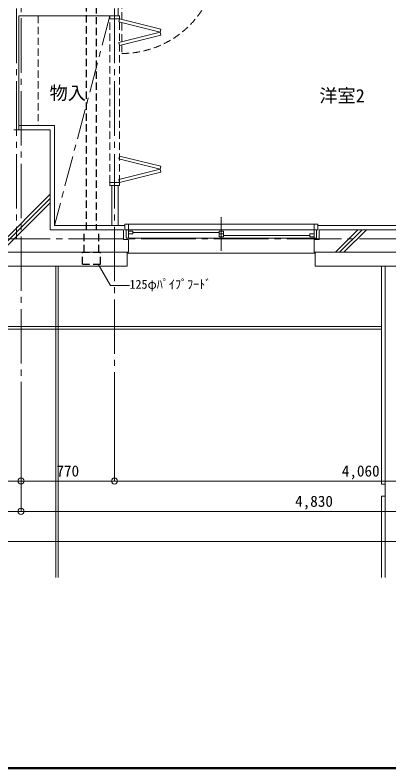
# Model space of a CAD drawing. Units: millimetres at full size, sheet at 1:50; details may follow other scales. Extents: x -9674 to 9699, y -6794 to 6791.
# Drawn here: x 1868 to 4950, y -6794 to -571 of the extents above; entities that cross this region are included whole.
import ezdxf
from ezdxf.enums import TextEntityAlignment as Align

# ---------------------------------------------------------------- set-up
doc = ezdxf.new("R2010")
doc.units = ezdxf.units.MM
doc.header["$LTSCALE"] = 50
doc.header["$PDMODE"] = 32
doc.header["$PDSIZE"] = 50
for name, pattern in [('CHAIN1', [8, 5, -1, 1, -1]), ('CHAIN2', [12, 9, -1, 1, -1]), ('DASHED1', [1.8, 1.2, -0.6])]:
    doc.linetypes.add(name, pattern=pattern)
for name, color, linetype, lineweight in [('0-0_図面枠', 7, 'Continuous', 9), ('1-0_芯', 134, 'CHAIN2', 9), ('1-1_躯体', 134, 'Continuous', 9), ('1-2_間仕切', 134, 'Continuous', 9), ('1-3_建具', 134, 'Continuous', 9), ('1-6_ﾊﾞﾙｺﾆｰ・階段', 134, 'Continuous', 9), ('1-7_その他', 134, 'DASHED1', 9), ('1-8_ハッチ', 134, 'Continuous', 9), ('1-B_寸法', 134, 'Continuous', 9), ('1-C_梁', 134, 'DASHED1', 9), ('2-7_その他', 2, 'Continuous', 25), ('2-C', 2, 'DASHED1', 25)]:
    doc.layers.add(name, color=color, linetype=linetype, lineweight=lineweight)
doc.layers.add('1-A_文字', color=134, linetype='Continuous')
doc.styles.add('ＭＳ ゴシック', font='')
doc.styles.get('ＭＳ ゴシック').set_extended_font_data('MS Gothic')

msp = doc.modelspace()

# ---------------------------------------------------------------- linework, layer by layer
at = {"layer": '0-0_図面枠'}
for p, q in [((-9673.92, -6793.93), (9698.92, -6793.93)), ((-9672.16, -6792.16), (9697.16, -6792.16)), ((-9670.4, -6790.4), (9695.4, -6790.4)), ((9693.64, -6788.64), (-9668.64, -6788.64)), ((-9666.87, -6786.88), (9691.87, -6786.88)), ((-9665.11, -6785.11), (9690.11, -6785.11)), ((-9663.35, -6783.35), (9688.35, -6783.35))]:
    msp.add_line(p, q, dxfattribs=at)
at = {"layer": '1-0_芯'}
for p, q in [((1917.5, 4802.35), (1917.5, -3667.65)), ((1878.5, 82.35), (1878.5, -2417.65)), ((2687.5, 82.35), (2687.5, -3667.65)), ((-8492.5, -2417.65), (8517.5, -2417.65))]:
    msp.add_line(p, q, dxfattribs=at)
at = {"layer": '1-1_躯体'}
for p, q in [((1857.5, -1517.65), (2157.5, -1517.65)), ((2157.5, -1517.65), (2157.5, -2342.65)), ((2157.5, -2342.65), (2760.5, -2342.65)), ((2760.5, -2342.65), (2760.5, -2422.65)), ((4374.5, -2342.65), (4374.5, -2422.65)), ((4374.5, -2342.65), (6507.5, -2342.65)), ((2760.5, -2422.65), (2802.5, -2422.65)), ((2802.5, -2422.65), (2802.5, -2527.65)), ((4374.5, -2422.65), (4332.5, -2422.65)), ((4332.5, -2422.65), (4332.5, -2527.65)), ((1132.5, -2527.65), (2802.5, -2527.65)), ((4332.5, -2527.65), (6807.5, -2527.65))]:
    msp.add_line(p, q, dxfattribs=at)
at = {"layer": '1-2_間仕切'}
for p, q in [((2717.5, 112.35), (2717.5, -577.65)), ((1899.5, -1517.65), (1899.5, -577.65)), ((2717.5, -577.65), (1899.5, -577.65)), ((2666.5, -2307.65), (2666.5, -1977.65)), ((2717.5, -1977.65), (2717.5, -2307.65))]:
    msp.add_line(p, q, dxfattribs=at)
at = {"layer": '1-3_建具', "linetype": 'DASHED1'}
for p, q in [((2747.5, -97.65), (2747.5, -887.65)), ((2650, -1952.65), (2650, -602.65)), ((2730, -1952.65), (2730, -602.65))]:
    msp.add_line(p, q, dxfattribs=at)
at = {"layer": '1-3_建具'}
for p, q in [((2650, -577.65), (2650, -602.65)), ((2730, -577.65), (2650, -577.65)), ((2730, -602.65), (2650, -602.65)), ((2723.94, -626.91), (2730, -602.65)), ((2730, -577.65), (2730, -602.65)), ((3069.55, -687.54), (2730, -602.65)), ((2723.94, -626.91), (3063.49, -711.79)), ((2723.94, -796.68), (3063.49, -711.79)), ((3069.55, -736.05), (2730, -820.93)), ((3063.49, -711.79), (3069.55, -687.54)), ((3063.49, -711.79), (3069.55, -736.05)), ((2723.94, -796.68), (2730, -820.93)), ((2723.94, -1758.62), (2730, -1734.37)), ((3069.55, -1819.26), (2730, -1734.37)), ((2723.94, -1758.62), (3063.49, -1843.51)), ((2723.94, -1928.4), (3063.49, -1843.51)), ((3063.49, -1843.51), (3069.55, -1819.26)), ((3063.49, -1843.51), (3069.55, -1867.76)), ((2723.94, -1928.4), (2730, -1952.65)), ((3069.55, -1867.76), (2730, -1952.65)), ((2730, -1977.65), (2650, -1977.65)), ((2730, -1952.65), (2730, -1977.65)), ((3567.5, -2516.13), (3567.5, -2239.17)), ((2772.5, -2295.65), (2772.5, -2342.65)), ((2772.5, -2295.65), (2802.5, -2295.65)), ((2802.5, -2295.65), (2802.5, -2342.65)), ((2802.5, -2295.65), (4332.5, -2295.65)), ((4332.5, -2295.65), (4332.5, -2342.65)), ((4362.5, -2295.65), (4332.5, -2295.65)), ((4362.5, -2295.65), (4362.5, -2342.65)), ((2772.5, -2342.65), (2802.5, -2342.65)), ((2782.5, -2412.65), (2782.5, -2342.65)), ((2802.5, -2342.65), (2802.5, -2412.65)), ((2817.5, -2342.65), (2802.5, -2342.65)), ((2837.5, -2353.65), (2802.5, -2353.65)), ((4317.5, -2342.65), (2817.5, -2342.65)), ((2837.5, -2353.65), (2837.5, -2377.65)), ((3585, -2353.65), (3550, -2353.65)), ((3585, -2401.65), (3585, -2353.65)), ((4317.5, -2342.65), (4332.5, -2342.65)), ((4332.5, -2342.65), (4332.5, -2412.65)), ((4362.5, -2342.65), (4332.5, -2342.65)), ((4352.5, -2412.65), (4352.5, -2342.65)), ((2782.5, -2412.65), (2817.5, -2412.65)), ((2837.5, -2377.65), (2802.5, -2377.65)), ((4317.5, -2412.65), (2817.5, -2412.65)), ((3550, -2365.65), (2837.5, -2365.65)), ((3585, -2377.65), (3550, -2377.65)), ((3585, -2389.65), (4297.5, -2389.65)), ((4297.5, -2401.65), (4297.5, -2377.65)), ((4297.5, -2377.65), (4332.5, -2377.65)), ((4297.5, -2401.65), (4332.5, -2401.65)), ((4352.5, -2412.65), (4317.5, -2412.65)), ((2792.5, -2527.65), (2792.5, -2642.65)), ((2792.5, -2537.65), (4342.5, -2537.65)), ((4342.5, -2527.65), (4342.5, -2642.65))]:
    msp.add_line(p, q, dxfattribs=at)
for points in [[(2730, -1952.65), (2650, -1952.65), (2650, -1977.65)], [(3585, -2401.65), (3550, -2401.65), (3550, -2353.65)]]:
    msp.add_lwpolyline(points, dxfattribs=at)
at = {"layer": '1-3_建具', "linetype": 'DASHED1'}
msp.add_arc((2747.5, -97.65), 790, 270, 360, dxfattribs=at)
at = {"layer": '1-6_ﾊﾞﾙｺﾆｰ・階段'}
for p, q in [((1142.5, -2642.65), (2792.5, -2642.65)), ((2203.5, -2642.65), (2203.5, -5213.28)), ((2223.5, -2642.65), (2223.5, -5213.28)), ((4342.5, -2642.65), (6807.5, -2642.65)), ((4889.5, -2642.65), (4889.5, -4442.65)), ((4919.5, -2642.65), (4919.5, -5213.28)), ((-6242.5, -3142.65), (4889.5, -3142.65)), ((-6242.5, -3162.65), (4889.5, -3162.65)), ((4919.5, -4442.65), (4889.5, -4442.65)), ((4919.5, -4542.65), (4889.5, -4542.65)), ((4889.5, -4542.65), (4889.5, -5213.28))]:
    msp.add_line(p, q, dxfattribs=at)
at = {"layer": '1-7_その他', "linetype": 'CHAIN1'}
msp.add_line((2650, -577.65), (2192.5, -2307.65), dxfattribs=at)
at = {"layer": '1-8_ハッチ'}
for p, q in [((1899.5, -1482.65), (2192.5, -1482.65)), ((2192.5, -1482.65), (2192.5, -2307.65)), ((1679.63, -2527.65), (2157.5, -2049.79)), ((1714.99, -2527.65), (2157.5, -2085.14)), ((1750.34, -2527.65), (2157.5, -2120.5)), ((2192.5, -2307.65), (2772.5, -2307.65)), ((4362.5, -2307.65), (6472.5, -2307.65)), ((4508.06, -2527.65), (4693.06, -2342.65)), ((4543.42, -2527.65), (4728.42, -2342.65)), ((4578.77, -2527.65), (4763.77, -2342.65))]:
    msp.add_line(p, q, dxfattribs=at)
at = {"layer": '1-B_寸法'}
for p, q in [((1917.5, -4667.65), (1917.5, -3667.65)), ((2687.5, -4417.65), (2687.5, -3667.65)), ((-892.5, -4417.65), (1917.5, -4417.65)), ((1917.5, -4417.65), (2687.5, -4417.65)), ((2687.5, -4417.65), (6747.5, -4417.65)), ((-3032.5, -4667.65), (1917.5, -4667.65)), ((1917.5, -4667.65), (6747.5, -4667.65)), ((-6752.5, -4917.65), (6747.5, -4917.65))]:
    msp.add_line(p, q, dxfattribs=at)
for p in [(1917.5, -4417.65), (2687.5, -4417.65), (1917.5, -4667.65)]:
    msp.add_point(p, dxfattribs=at)
at = {"layer": '1-C_梁'}
msp.add_line((2057.5, -577.65), (2057.5, -1482.65), dxfattribs=at)
at = {"layer": '2-7_その他', "color": 7, "lineweight": 9}
for p in [(2553.85, -2627.65), (2809.78, -2803.17)]:
    msp.add_line(p, (2655.18, -2803.17), dxfattribs=at)
at = {"layer": '2-C'}
for p, q in [((2457.5, -2342.65), (2457.5, -406.92)), ((2537.5, -406.92), (2537.5, -2342.65)), ((2437.5, -2527.65), (2437.5, -2342.65)), ((2557.5, -2527.65), (2557.5, -2342.65)), ((2422.5, -2527.65), (2572.5, -2527.65)), ((2422.5, -2627.65), (2422.5, -2527.65)), ((2572.5, -2627.65), (2572.5, -2527.65)), ((2422.5, -2627.65), (2572.5, -2627.65))]:
    msp.add_line(p, q, dxfattribs=at)

# ---------------------------------------------------------------- texts
at = {"layer": '1-A_文字', "style": 'ＭＳ ゴシック'}
for s, p in [('物入', (2152.21, -1302.22)), ('洋室2', (4375.8, -1324.32))]:
    msp.add_text(s, height=110, dxfattribs=at).set_placement(p, align=Align.BOTTOM_LEFT)
at = {"layer": '1-B_寸法', "style": 'ＭＳ ゴシック'}
for s, p in [('770', (2208.75, -4407.65)), ('4,060', (4561.25, -4407.65)), ('4,830', (4176.25, -4657.65))]:
    msp.add_text(s, height=91.64, dxfattribs=at).set_placement(p, align=Align.BOTTOM_LEFT)
at = {"layer": '2-7_その他', "color": 7, "style": 'ＭＳ ゴシック'}
msp.add_text('125φﾊﾟｲﾌﾟﾌｰﾄﾞ', height=73.31, dxfattribs=at).set_placement((2810.41, -2852.11), align=Align.BOTTOM_LEFT)

doc.saveas('drawing.dxf')
